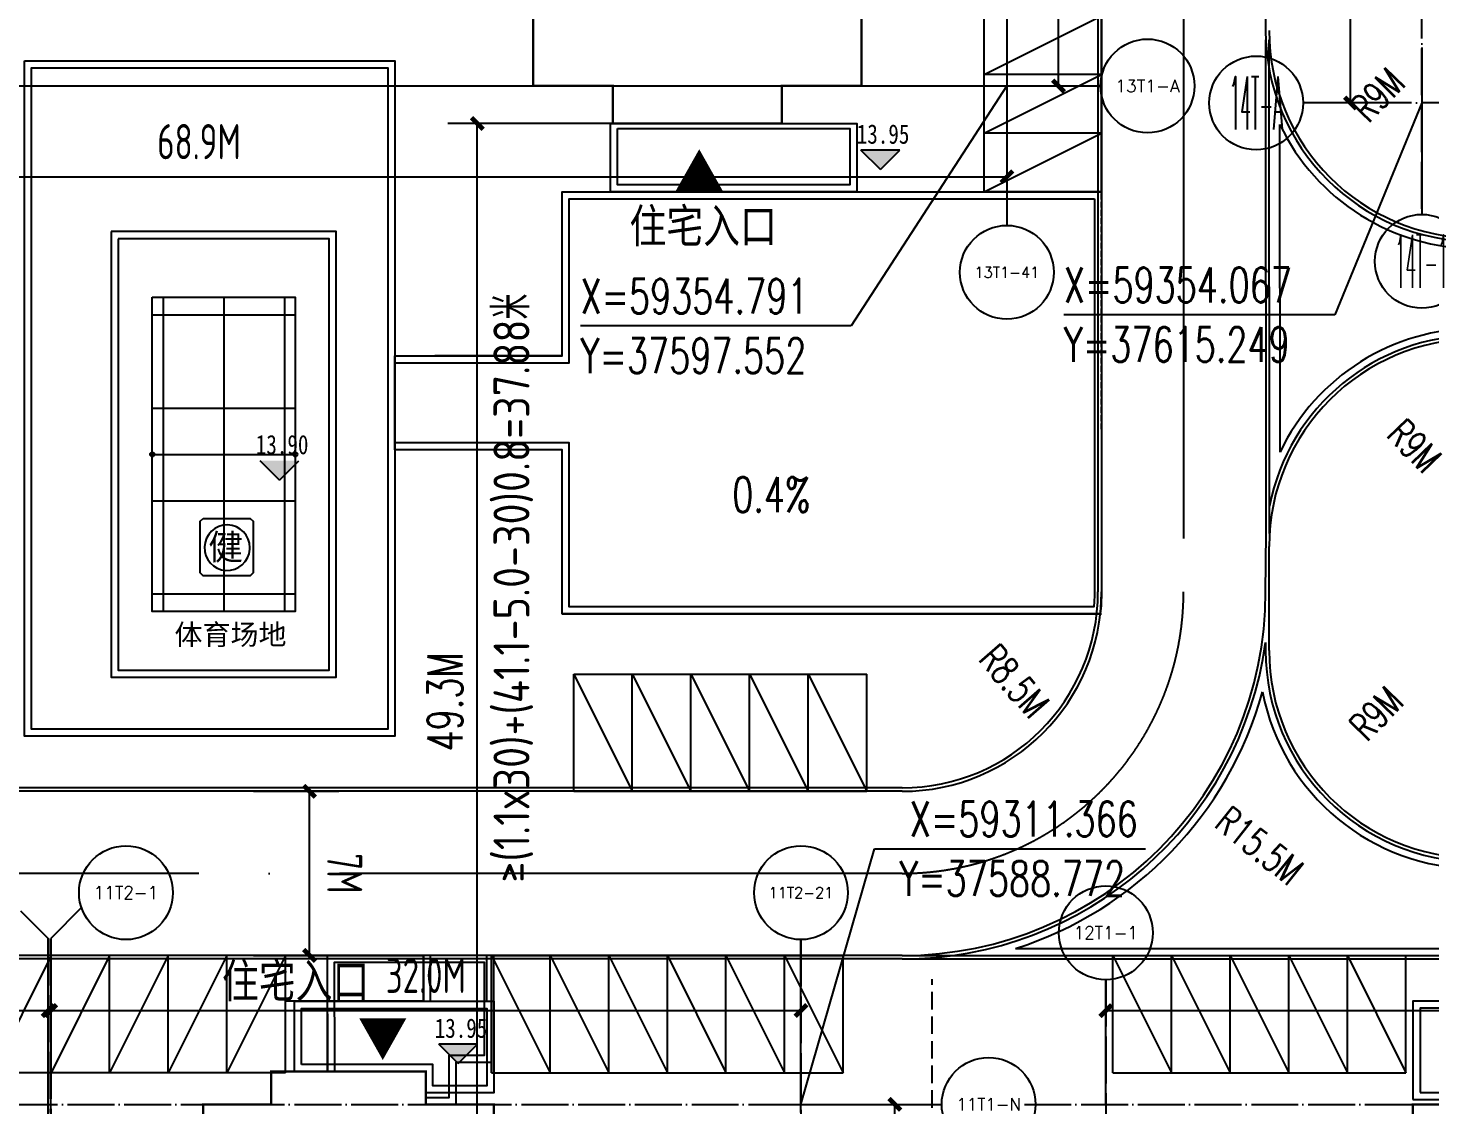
# Model space of a CAD drawing. Extents: x 37173252 to 74842692, y 59158332 to 118813339.
# Drawn here: x 37555806 to 37615597, y 59311342 to 59357261 of the extents above; entities that cross this region are included whole.
import ezdxf
from ezdxf.enums import TextEntityAlignment as Align

# ---------------------------------------------------------------- set-up
doc = ezdxf.new("R2010")
doc.units = 0
doc.header["$LTSCALE"] = 1000
doc.header["$MEASUREMENT"] = 0
for name, pattern in [('ACAD_ISO04W100', [30, 24, -3, 0, -3]), ('DASH', [0.35, 0.25, -0.1]), ('DOTE', [2.42, 2, -0.2, 0.02, -0.2])]:
    doc.linetypes.add(name, pattern=pattern)
for name, color, linetype in [('-1-500室外标高', 4, 'Continuous'), ('@YL', 2, 'Continuous'), ('@填充', 8, 'Continuous'), ('@运动', 2, 'Continuous'), ('AXIS_TEXT', 7, 'Continuous'), ('DIM_COOR', 3, 'Continuous'), ('DIM_SYMB', 3, 'Continuous'), ('DL_道路中线_支路网_', 4, 'ACAD_ISO04W100'), ('DL_道路红线_支路网_', 1, 'Continuous'), ('DOTE', 16, 'Continuous'), ('PUB_DIM', 3, 'Continuous'), ('PUB_TEXT', 7, 'Continuous'), ('RMJM - P1 - P - 120-1$0$文字说明', 7, 'Continuous'), ('SHAPE', 161, 'Continuous'), ('WALL', 4, 'Continuous'), ('YD_设施符号', 7, 'Continuous'), ('入口', 4, 'Continuous'), ('屋顶轮廓', 36, 'Continuous'), ('建筑间距退缩', 5, 'Continuous'), ('扑救面', 2, 'Continuous'), ('竖向标高', 1, 'Continuous'), ('车位', 40, 'Continuous')]:
    doc.layers.add(name, color=color, linetype=linetype)
doc.styles.add('_DIMFONT', font='gbenor.shx', dxfattribs={"bigfont": 'gbcbig.shx'})
doc.styles.add('_TCH_AXIS', font='COMPLEX', dxfattribs={"bigfont": 'GBCBIG'})
doc.styles.add('_TCH_DIM', font='SIMPLEX', dxfattribs={"bigfont": 'GBCBIG'})
doc.styles.add('_TCH_DIM_T3', font='SIMPLEX', dxfattribs={"width": 0.705882, "bigfont": 'GBCBIG'})
doc.styles.add('CHINESE', font='', dxfattribs={"width": 0.8})
doc.styles.add('COMPLEX', font='COMPLEX')
doc.styles.add('DIM_FONT', font='superos.shx', dxfattribs={"width": 0.8, "bigfont": 'haiwenzw.shx'})
doc.styles.add('DIMST', font='', dxfattribs={"width": 0.8})
doc.styles.add('GHTEXTHT', font='')
doc.styles.add('RMJM - P1 - P - 120-1$0$RMJM_TEXT', font='arial.ttf', dxfattribs={"height": 2.5})
doc.styles.get('CHINESE').set_extended_font_data('NSimSun')
doc.styles.get('DIMST').set_extended_font_data('SimSun')
doc.styles.get('GHTEXTHT').set_extended_font_data('SimSun')
doc.dimstyles.new('_TCH_ARCH&&500', dxfattribs={"dimtxt": 1487.5, "dimasz": 500, "dimexe": 1250, "dimexo": 1500, "dimgap": 631.25, "dimtad": 1, "dimdec": 0, "dimzin": 0, "dimdsep": 46, "dimtxsty": '_TCH_DIM_T3', "dimblk": 'ARCHTICK', "dimcen": 0.09, "dimclrt": 7, "dimazin": 2, "dimtfac": 1, "dimtdec": 0, "dimtix": 1, "dimtmove": 2, "dimatfit": 3, "dimfxl": 0, "dimtolj": 1, "dimtzin": 0, "dimarcsym": 0})
doc.dimstyles.new('DIMN500', dxfattribs={"dimscale": 5, "dimtxt": 300, "dimasz": 100, "dimexe": 250, "dimexo": 300, "dimgap": 150, "dimtad": 1, "dimdec": 0, "dimzin": 0, "dimdsep": 46, "dimtxsty": 'DIM_FONT', "dimblk": 'ARCHTICK', "dimcen": 0.09, "dimclrt": 7, "dimazin": 2, "dimtfac": 1, "dimtdec": 0, "dimtix": 1, "dimtmove": 2, "dimatfit": 3, "dimldrblk": 'ARCHTICK', "dimfxl": 0, "dimtolj": 1, "dimtzin": 0, "dimarcsym": 0})

# ---------------------------------------------------------------- blocks, each defined once
blk = doc.blocks.new('车位')
at = {"layer": '车位'}
for p, q in [((2126015, 462726), (2126015, 465226)), ((2131015, 465226), (2126015, 465226)), ((2131015, 462726), (2131015, 465226)), ((2131015, 462726), (2126015, 462726))]:
    blk.add_line(p, q, dxfattribs=at)
blk.add_lwpolyline([(2126015, 462726), (2131015, 465226)], dxfattribs=at)
blk = doc.blocks.new('_ArchTick')
at = {"color": 0, "linetype": 'ByBlock', "const_width": 0.4}
blk.add_lwpolyline([(-0.5, -0.5), (0.5, 0.5)], dxfattribs=at)
blk = doc.blocks.new('*D190')
at = {"layer": 'Defpoints', "color": 0}
for p in [(63447, -149142), (31446, -155523), (63447, -155523)]:
    blk.add_point(p, dxfattribs=at)
at = {"layer": 'PUB_DIM', "color": 0, "lineweight": -2}
for p, q in [((31446, -154023), (31446, -147892)), ((63447, -154023), (63447, -147892)), ((31446, -149142), (63447, -149142))]:
    blk.add_line(p, q, dxfattribs=at)
at = {"layer": 'PUB_DIM', "color": 0, "lineweight": -2, "xscale": 500, "yscale": 500, "zscale": 500, "rotation": 180}
blk.add_blockref('_ArchTick', (31446, -149142), dxfattribs=at)
at = {"layer": 'PUB_DIM', "color": 0, "lineweight": -2, "xscale": 500, "yscale": 500, "zscale": 500}
blk.add_blockref('_ArchTick', (63447, -149142), dxfattribs=at)
at = {"layer": 'PUB_DIM', "color": 7, "insert": (47447, -147642), "char_height": 1500, "attachment_point": 5, "style": 'DIM_FONT'}
blk.add_mtext('\\A1;32.0M', dxfattribs=at)
blk = doc.blocks.new('*D192')
at = {"layer": 'Defpoints', "color": 0}
for p in [(95556, -149141), (63556, -154989), (95556, -154989)]:
    blk.add_point(p, dxfattribs=at)
at = {"layer": 'PUB_DIM', "color": 0, "lineweight": -2}
for p, q in [((63556, -153489), (63556, -147891)), ((95556, -153489), (95556, -147891)), ((63556, -149141), (95556, -149141))]:
    blk.add_line(p, q, dxfattribs=at)
at = {"layer": 'PUB_DIM', "color": 0, "lineweight": -2, "xscale": 500, "yscale": 500, "zscale": 500, "rotation": 180}
blk.add_blockref('_ArchTick', (63556, -149141), dxfattribs=at)
at = {"layer": 'PUB_DIM', "color": 0, "lineweight": -2, "xscale": 500, "yscale": 500, "zscale": 500}
blk.add_blockref('_ArchTick', (95556, -149141), dxfattribs=at)
at = {"layer": 'PUB_DIM', "color": 7, "insert": (79556, -147641), "char_height": 1500, "attachment_point": 5, "style": 'DIM_FONT'}
blk.add_mtext('\\A1;32.0M', dxfattribs=at)
blk = doc.blocks.new('*D194')
at = {"layer": 'Defpoints', "color": 0}
for p in [(93210, -153142), (99556, -153142), (93210, -188463)]:
    blk.add_point(p, dxfattribs=at)
at = {"layer": 'PUB_DIM', "color": 0, "lineweight": -2}
for p, q in [((94710, -153142), (100806, -153142)), ((99556, -188463), (99556, -153142)), ((94710, -188463), (100806, -188463))]:
    blk.add_line(p, q, dxfattribs=at)
at = {"layer": 'PUB_DIM', "color": 0, "lineweight": -2, "xscale": 500, "yscale": 500, "zscale": 500}
for p, rotation in [((99556, -153142), 90), ((99556, -188463), 270)]:
    blk.add_blockref('_ArchTick', p, dxfattribs=dict(at, rotation=rotation))
at = {"layer": 'PUB_DIM', "color": 7, "insert": (98056, -170802), "char_height": 1500, "attachment_point": 5, "rotation": 90, "style": 'DIM_FONT'}
blk.add_mtext('\\A1;35.3M', dxfattribs=at)
blk = doc.blocks.new('*D195')
at = {"layer": 'Defpoints', "color": 0}
for p in [(195220, -152416), (163219, -157959), (195220, -157959)]:
    blk.add_point(p, dxfattribs=at)
at = {"layer": 'PUB_DIM', "color": 0, "lineweight": -2}
for p, q in [((163219, -156459), (163219, -151166)), ((195220, -156459), (195220, -151166)), ((163219, -152416), (195220, -152416))]:
    blk.add_line(p, q, dxfattribs=at)
at = {"layer": 'PUB_DIM', "color": 0, "lineweight": -2, "xscale": 500, "yscale": 500, "zscale": 500, "rotation": 180}
blk.add_blockref('_ArchTick', (163219, -152416), dxfattribs=at)
at = {"layer": 'PUB_DIM', "color": 0, "lineweight": -2, "xscale": 500, "yscale": 500, "zscale": 500}
blk.add_blockref('_ArchTick', (195220, -152416), dxfattribs=at)
at = {"layer": 'PUB_DIM', "color": 7, "insert": (179219, -150916), "char_height": 1500, "attachment_point": 5, "style": 'DIM_FONT'}
blk.add_mtext('\\A1;32.0M', dxfattribs=at)
blk = doc.blocks.new('*D232')
at = {"layer": 'Defpoints', "color": 0}
for p in [(299151, -190966), (368061, -190966), (368061, -198184)]:
    blk.add_point(p, dxfattribs=at)
at = {"layer": 'PUB_DIM', "color": 0, "lineweight": -2}
for p, q in [((299151, -192466), (299151, -199434)), ((368061, -192466), (368061, -199434)), ((299151, -198184), (368061, -198184))]:
    blk.add_line(p, q, dxfattribs=at)
at = {"layer": 'PUB_DIM', "color": 0, "lineweight": -2, "xscale": 500, "yscale": 500, "zscale": 500, "rotation": 180}
blk.add_blockref('_ArchTick', (299151, -198184), dxfattribs=at)
at = {"layer": 'PUB_DIM', "color": 0, "lineweight": -2, "xscale": 500, "yscale": 500, "zscale": 500}
blk.add_blockref('_ArchTick', (368061, -198184), dxfattribs=at)
at = {"layer": 'PUB_DIM', "color": 7, "insert": (333606, -196684), "char_height": 1500, "attachment_point": 5, "style": 'DIM_FONT'}
blk.add_mtext('\\A1;68.9M', dxfattribs=at)
blk = doc.blocks.new('*D234')
at = {"layer": 'Defpoints', "color": 0}
for p in [(364053, -167811), (370264, -167811), (364053, -194311)]:
    blk.add_point(p, dxfattribs=at)
at = {"layer": 'PUB_DIM', "color": 0, "lineweight": -2}
for p, q in [((365553, -167811), (371514, -167811)), ((370264, -194311), (370264, -167811)), ((365553, -194311), (371514, -194311))]:
    blk.add_line(p, q, dxfattribs=at)
at = {"layer": 'PUB_DIM', "color": 0, "lineweight": -2, "xscale": 500, "yscale": 500, "zscale": 500}
for p, rotation in [((370264, -167811), 90), ((370264, -194311), 270)]:
    blk.add_blockref('_ArchTick', p, dxfattribs=dict(at, rotation=rotation))
at = {"layer": 'PUB_DIM', "color": 7, "insert": (368764, -181061), "char_height": 1500, "attachment_point": 5, "rotation": 90, "style": 'DIM_FONT'}
blk.add_mtext('\\A1;26.5M', dxfattribs=at)
blk = doc.blocks.new('_AXISO')
blk.add_circle((0, 0), 0.5)
at = {"layer": 'AXIS_TEXT', "style": 'COMPLEX', "width": 1.041667}
blk.add_attdef('A', text='', height=0.56, dxfattribs=at).set_placement((-0.25, -0.28), (0.25, -0.28), align=Align.FIT)
blk = doc.blocks.new('*D201')
at = {"layer": 'Defpoints', "color": 0}
for p in [(408979, -161420), (411788, -161420), (411789, -188495)]:
    blk.add_point(p, dxfattribs=at)
at = {"layer": 'PUB_DIM', "color": 0, "lineweight": -2}
for p, q in [((410288, -161420), (407729, -161420)), ((408980, -188495), (408979, -161420)), ((410289, -188495), (407730, -188495))]:
    blk.add_line(p, q, dxfattribs=at)
at = {"layer": 'PUB_DIM', "color": 0, "lineweight": -2, "xscale": 500, "yscale": 500, "zscale": 500}
for p, rotation in [((408979, -161420), 90.00035244811122), ((408980, -188495), 270.0003524481112)]:
    blk.add_blockref('_ArchTick', p, dxfattribs=dict(at, rotation=rotation))
at = {"layer": 'PUB_DIM', "color": 7, "insert": (410480, -174957), "char_height": 1500, "attachment_point": 5, "rotation": 270.00035, "style": 'DIM_FONT'}
blk.add_mtext('\\A1;27.1M', dxfattribs=at)
blk = doc.blocks.new('D5D6lkx')
at = {"layer": 'SHAPE', "const_width": 100}
blk.add_lwpolyline([(362278, -127352), (362278, -131052), (358878, -131052), (358878, -132652), (351678, -132652), (351678, -131052), (348278, -131052), (348278, -127852)], dxfattribs=at)
blk = doc.blocks.new('D7D8lkx')
at = {"layer": 'SHAPE', "const_width": 100}
for points in [[(415823, -102809), (413723, -102809), (413722, -84436), (468077, -84436), (472928, -89493), (472928, -130973), (461132, -130973), (461132, -114712)], [(467138, -86637), (468077, -84436)], [(415823, -102609), (413923, -102609), (413922, -86636), (467138, -86637), (470728, -90378), (470728, -94911)], [(470728, -90378), (472928, -89493)], [(461332, -114712), (461332, -128773), (470732, -128773), (470732, -99511)], [(470732, -128773), (472928, -130969)]]:
    blk.add_lwpolyline(points, dxfattribs=at)
for points in [[(422930, -113111), (419522, -113111), (419522, -109911), (419522, -109411), (418322, -109411), (418322, -106411), (421222, -106411), (421222, -104011), (418822, -104011), (418822, -102811), (415823, -102809), (415822, -99511), (414222, -99511), (414222, -94911), (420422, -94911), (420422, -92911), (424422, -92911), (424422, -95611), (431022, -95611), (431022, -92561), (435722, -92561), (435722, -94561), (438722, -94561), (438722, -93061), (442722, -93061), (442722, -99161), (441122, -99161), (441122, -102011), (437347, -102011), (437347, -104011), (431622, -104011), (431622, -106411), (434522, -106411), (434522, -109211), (434522, -109411), (433322, -109411), (433322, -113111), (429922, -113111), (429922, -114711), (422922, -114711)], [(462624, -113111), (466032, -113111), (466032, -109911), (466032, -109411), (467232, -109411), (467232, -106411), (464332, -106411), (464332, -104011), (466732, -104011), (466732, -102811), (469732, -102809), (469732, -99511), (471332, -99511), (471332, -94911), (465132, -94911), (465132, -92911), (461132, -92911), (461132, -95611), (454532, -95611), (454532, -92561), (449832, -92561), (449832, -94561), (446832, -94561), (446832, -93061), (442832, -93061), (442832, -99161), (444432, -99161), (444432, -102011), (448207, -102011), (448207, -104011), (453932, -104011), (453932, -106411), (451032, -106411), (451032, -109211), (451032, -109411), (452232, -109411), (452232, -113111), (455632, -113111), (455632, -114711), (462632, -114711)], [(424222, -95611), (424222, -102361), (431222, -102361), (431222, -95611)], [(454332, -95611), (461332, -95611), (461332, -102361), (454332, -102361)]]:
    blk.add_lwpolyline(points, close=True, dxfattribs=at)
blk = doc.blocks.new('D1D2lkx')
at = {"layer": 'SHAPE', "const_width": 100}
blk.add_lwpolyline([(69584, -84040), (69584, -80746), (72484, -80740), (72484, -79340), (79084, -79340), (79084, -80740), (81984, -80740), (81984, -84040)], dxfattribs=at)
blk = doc.blocks.new('D3D4lkx')
at = {"layer": 'SHAPE', "const_width": 100}
blk.add_lwpolyline([(180789, -81227), (177889, -81227), (177889, -84527)], dxfattribs=at)
blk = doc.blocks.new('ymq')
at = {"layer": '@运动', "color": 1}
blk.add_lwpolyline([(0, 13400), (6100, 13400)], dxfattribs=at)
blk.add_lwpolyline([(0, 13400), (6100, 13400), (6100, 0), (0, 0)], close=True, dxfattribs=at)
at = {"layer": '@运动', "color": 8}
for points in [[(460, 13400), (460, 0)], [(3050, 13400), (3050, 0)], [(5640, 13400), (5640, 0)], [(0, 12650), (6026, 12650), (6100, 12650)], [(0, 8680), (6010, 8680), (6100, 8680)], [(0, 6700), (5999, 6700), (6100, 6700)], [(0, 4720), (5975, 4720), (6100, 4720)], [(0, 750), (5930, 750), (6100, 750)]]:
    blk.add_lwpolyline(points, dxfattribs=at)
for centre in [(0, 6700), (6100, 6700)]:
    blk.add_circle(centre, 90, dxfattribs=at)
blk = doc.blocks.new('*D154')
at = {"layer": 'Defpoints', "color": 0}
for p in [(37563922, 59324716), (37567813, 59324716), (37563922, 59317716)]:
    blk.add_point(p, dxfattribs=at)
at = {"layer": 'PUB_DIM', "color": 0, "lineweight": -2}
for p, q in [((37565422, 59324716), (37569063, 59324716)), ((37567814, 59317716), (37567813, 59324716)), ((37565422, 59317716), (37569064, 59317716))]:
    blk.add_line(p, q, dxfattribs=at)
at = {"layer": 'PUB_DIM', "color": 0, "lineweight": -2, "xscale": 500, "yscale": 500, "zscale": 500}
for p, rotation in [((37567813, 59324716), 90.00087430438565), ((37567814, 59317716), 270.0008743043857)]:
    blk.add_blockref('_ArchTick', p, dxfattribs=dict(at, rotation=rotation))
at = {"layer": 'PUB_DIM', "color": 7, "insert": (37569313, 59321216), "char_height": 1500, "attachment_point": 5, "rotation": 270.00087, "style": 'DIM_FONT'}
blk.add_mtext('\\A1;7M', dxfattribs=at)
blk = doc.blocks.new('*D262')
at = {"layer": 'Defpoints', "color": 0}
for p in [(37574965, 59353191), (37582372, 59353191), (37582372, 59303868)]:
    blk.add_point(p, dxfattribs=at)
at = {"layer": 'PUB_DIM', "color": 0, "lineweight": -2}
for p, q in [((37580872, 59353191), (37573715, 59353191)), ((37574965, 59303868), (37574965, 59353191)), ((37580872, 59303868), (37573715, 59303868))]:
    blk.add_line(p, q, dxfattribs=at)
at = {"layer": 'PUB_DIM', "color": 0, "lineweight": -2, "xscale": 500, "yscale": 500, "zscale": 500}
for p, rotation in [((37574965, 59353191), 90), ((37574965, 59303868), 270)]:
    blk.add_blockref('_ArchTick', p, dxfattribs=dict(at, rotation=rotation))
at = {"layer": 'PUB_DIM', "color": 7, "insert": (37573590, 59328529), "char_height": 1487.5, "attachment_point": 5, "rotation": 90, "style": '_TCH_DIM_T3'}
blk.add_mtext('\\A1;49.3M', dxfattribs=at)
blk = doc.blocks.new('D1D2dwzx')
at = {"layer": 'DOTE', "linetype": 'DOTE'}
for p, q in [((63446.4, -146067.7), (63446.4, -193599.9)), ((63556.8, -146067.4), (63556.5, -193599.9)), ((95556.5, -146114.9), (95556.5, -193599.9)), ((27973.7, -153142.4), (101558.5, -153142.4))]:
    blk.add_line(p, q, dxfattribs=at)
at = {"layer": 'PUB_DIM'}
for p, q in [((62262.1, -144883.4), (63447.1, -146068.4)), ((64870.7, -144753.5), (63556.8, -146067.4)), ((63447.1, -150068.4), (63447.1, -146068.4)), ((63556.8, -150067.4), (63556.8, -146067.4)), ((95556.5, -148514.9), (95556.5, -146114.9)), ((99158.5, -153142.4), (101558.5, -153142.4))]:
    blk.add_line(p, q, dxfattribs=at)
for centre in [(66765.9, -144114.9), (95556.5, -144114.9), (103558.5, -153142.4)]:
    blk.add_circle(centre, 2000, dxfattribs=at)
at = {"layer": 'AXIS_TEXT', "style": '_TCH_AXIS'}
for s, height, p, p2 in [('11T2-1', 554.2, (65393.6, -144392), (68138.3, -144392)), ('11T2-21', 467.54, (94176.1, -144348.7), (96936.8, -144348.7)), ('11T1-N', 529.71, (102183.8, -153407.2), (104933.2, -153407.2))]:
    blk.add_text(s, height=height, dxfattribs=at).set_placement(p, p2, align=Align.FIT)
at = {"layer": 'PUB_DIM'}
for p1, p2, distance, text, picture, middle in [((31446.4, -155522.7), (63446.7, -155522.7), 6380.3, '32.0M', '*D190', (47446.6, -147642.4)), ((63556.5, -154988.8), (95556.1, -154988.8), 5847.4, '32.0M', '*D192', (79556.3, -147641.4)), ((93210.4, -188462.5), (93210.4, -153142.4), -6346.1, '35.3M', '*D194', (98056.5, -170802.5))]:
    dim = blk.add_aligned_dim(p1=p1, p2=p2, distance=distance, text=text, dimstyle='DIMN500', dxfattribs=at)
    dim.commit()
    dim.dimension.update_dxf_attribs({"geometry": picture, "text_midpoint": middle})
blk = doc.blocks.new('D3D4dwzx')
at = {"layer": 'DOTE', "linetype": 'DOTE'}
for p, q in [((163219.3, -151100.9), (163219.3, -196873.1)), ((159746.6, -156415.6), (232629.3, -156415.6))]:
    blk.add_line(p, q, dxfattribs=at)
at = {"layer": 'PUB_DIM'}
blk.add_line((163219.3, -153500.9), (163219.3, -151100.9), dxfattribs=at)
blk.add_circle((163219.3, -149100.9), 2000, dxfattribs=at)
at = {"layer": 'AXIS_TEXT', "style": '_TCH_AXIS'}
blk.add_text('12T1-1', height=554.2, dxfattribs=at).set_placement((161847, -149378), (164591.6, -149378), align=Align.FIT)
at = {"layer": 'PUB_DIM'}
dim = blk.add_aligned_dim(p1=(163219.3, -157959.3), p2=(195219.6, -157959.3), distance=5543.7, text='32.0M', dimstyle='DIMN500', dxfattribs=at)
dim.commit()
dim.dimension.update_dxf_attribs({"geometry": '*D195', "text_midpoint": (179219.5, -150915.6)})
blk = doc.blocks.new('D5D6dwzx')
at = {"layer": 'DOTE', "linetype": 'DOTE', "ltscale": 1000}
for p, q in [((368061.1, -164867.8), (368061.1, -197855.9)), ((297553.3, -194311.2), (369659, -194311.2))]:
    blk.add_line(p, q, dxfattribs=at)
at = {"layer": 'PUB_DIM'}
for p, q in [((369659, -194311.2), (372059, -194311.2)), ((368061.1, -197855.9), (368061.1, -200255.9))]:
    blk.add_line(p, q, dxfattribs=at)
for centre in [(374059, -194311.2), (368061.1, -202255.9)]:
    blk.add_circle(centre, 2000, dxfattribs=at)
at = {"layer": 'AXIS_TEXT', "style": '_TCH_AXIS'}
for s, height, p, p2 in [('13T1-A', 516.01, (372683, -194569.2), (375435, -194569.2)), ('13T1-41', 467.54, (366680.8, -202489.6), (369441.5, -202489.6))]:
    blk.add_text(s, height=height, dxfattribs=at).set_placement(p, p2, align=Align.FIT)
at = {"layer": 'PUB_DIM'}
for p1, p2, distance, text, picture, middle in [((364053.1, -194311.2), (364053.1, -167811.2), -6211.1, '26.5M', '*D234', (368764.2, -181061.2)), ((299151.2, -190966.5), (368061.1, -190966.5), -7217.3, '68.9M', '*D232', (333606.1, -196683.8))]:
    dim = blk.add_aligned_dim(p1=p1, p2=p2, distance=distance, text=text, dimstyle='DIMN500', dxfattribs=at)
    dim.commit()
    dim.dimension.update_dxf_attribs({"geometry": picture, "text_midpoint": middle})
blk = doc.blocks.new('D7D8dwzx')
at = {"layer": 'DOTE', "linetype": 'DOTE'}
for p, q in [((412021.5, -193009.6), (412021.5, -157500.6)), ((443036.5, -188494.8), (409677.7, -188494.8))]:
    blk.add_line(p, q, dxfattribs=at)
at = {"layer": 'PUB_DIM'}
for p, q in [((412021.5, -186127.1), (412021.5, -193246)), ((410956.7, -188494.8), (406956.7, -188494.8))]:
    blk.add_line(p, q, dxfattribs=at)
ref = blk.add_blockref('_AXISO', (404956.7, -188494.8), dxfattribs=dict(at, xscale=4000, yscale=4000, zscale=4000))
ref.add_attrib('A', '14T-A', dxfattribs={"layer": 'AXIS_TEXT', "height": 2262.74, "style": '_TCH_AXIS', "width": 0.212121}).set_placement((403825.3, -189626.1), (406088, -189626.1), align=Align.FIT)
ref = blk.add_blockref('_AXISO', (412021.5, -195246), dxfattribs=dict(at, xscale=4000, yscale=4000, zscale=4000))
ref.add_attrib('A', '14T-1', dxfattribs={"layer": 'AXIS_TEXT', "height": 2262.74, "style": '_TCH_AXIS', "width": 0.233333}).set_placement((410890.2, -196377.4), (413152.9, -196377.4), align=Align.FIT)
dim = blk.add_aligned_dim(p1=(411788.5, -188494.8), p2=(411788.4, -161419.9), distance=2808.9, text='27.1M', dimstyle='DIMN500', dxfattribs=at)
dim.commit()
dim.dimension.update_dxf_attribs({"geometry": '*D201', "text_midpoint": (410479.6, -174957.4)})

msp = doc.modelspace()

# ---------------------------------------------------------------- hatches: boundary and pattern name
at = {"layer": '-1-500室外标高'}
for points in [[(37592156.01, 59351228.84), (37592981.01, 59352053.84), (37591331.01, 59352053.84)], [(37566526.28, 59337986.6), (37567351.28, 59338811.6), (37565701.28, 59338811.6)], [(37574155.04, 59313103.94), (37574980.04, 59313928.94), (37573330.04, 59313928.94)]]:
    msp.add_hatch(color=113, dxfattribs=at).paths.add_polyline_path(points)

# ---------------------------------------------------------------- linework, layer by layer
at = {"layer": '-1-500室外标高', "color": 113}
for p, q in [((37592156.01, 59351228.84), (37591331.01, 59352053.84)), ((37592981.01, 59352053.84), (37591331.01, 59352053.84)), ((37592156.01, 59351228.84), (37592981.01, 59352053.84)), ((37566526.28, 59337986.6), (37565701.28, 59338811.6)), ((37566526.28, 59337986.6), (37567351.28, 59338811.6)), ((37574155.04, 59313103.94), (37573330.04, 59313928.94)), ((37574980.04, 59313928.94), (37573330.04, 59313928.94)), ((37574155.04, 59313103.94), (37574980.04, 59313928.94))]:
    msp.add_line(p, q, dxfattribs=at)
at = {"layer": '@YL', "color": 8}
msp.add_line((37597920.74, 59318015.99, 0), (37640266.36, 59318015.99, 0), dxfattribs=at)
at = {"layer": '@YL'}
msp.add_line((37593087.27, 59317715.99), (37640266.36, 59317715.99, 0), dxfattribs=at)
at = {"layer": '@YL', "color": 8, "elevation": 0}
msp.add_lwpolyline([(37555656.42, 59355865.99), (37571456.42, 59355865.99), (37571456.42, 59327065.99), (37555656.42, 59327065.99)], close=True, dxfattribs=at)
at = {"layer": '@YL', "elevation": 0}
for points in [[(37555956.42, 59327365.99), (37555956.42, 59355565.99), (37571156.42, 59355565.99), (37571156.42, 59327365.99)], [(37555956.42, 59355565.99), (37571156.42, 59355565.99), (37571156.42, 59327365.99), (37555956.42, 59327365.99)]]:
    msp.add_lwpolyline(points, close=True, dxfattribs=at)
at = {"layer": '@YL'}
for points in [[(37580652.46, 59353190.53), (37591152.27, 59353190.53), (37591152.27, 59350278.97), (37580652.46, 59350278.97)], [(37566787.05, 59317716.02), (37572671.97, 59317716.02), (37572671.97, 59315760.93), (37566787.05, 59315760.93)]]:
    msp.add_lwpolyline(points, close=True, dxfattribs=at)
at = {"layer": '@YL', "color": 8}
for points in [[(37580952.46, 59352978.97), (37590852.27, 59352978.97), (37590852.27, 59350578.97), (37580952.46, 59350578.97)], [(37559352.46, 59348579.14), (37559352.46, 59329579.14), (37568952.46, 59329579.14), (37568952.46, 59348579.14)], [(37567472.09, 59313060.93), (37567472.09, 59315460.93), (37575371.97, 59315460.93), (37575371.97, 59312160.93), (37573072.09, 59312160.93), (37573072.09, 59313060.93)], [(37615172.54, 59311868.68), (37617472.43, 59311868.68), (37617472.43, 59313068.13), (37624072.43, 59313068.13), (37624072.43, 59315468.13), (37615172.54, 59315468.13)]]:
    msp.add_lwpolyline(points, close=True, dxfattribs=at)
for points, elevation in [([(37609202.66, 59339179.03), (37609197.25, 59353143.38)], 0), ([(37608737.27, 59330715.99), (37608737.27, 59335155.56)], 0.07), ([(37571456.42, 59328215.99), (37571456.42, 59327065.99)], 0)]:
    msp.add_lwpolyline(points, dxfattribs=dict(at, elevation=elevation))
at = {"layer": '@YL'}
msp.add_lwpolyline([(37601587.27, 59350278.83), (37601587.27, 59333215.99, -0.02762655), (37601535.45, 59332278.83), (37578587.17, 59332279), (37578587.22, 59339280.37), (37571456.42, 59339280.37), (37571456.42, 59343280.33), (37578587.25, 59343280.28), (37578587.41, 59350279.14), (37601587.27, 59350278.83)], format="xyb", dxfattribs=at)
at = {"layer": '@YL', "color": 8}
msp.add_lwpolyline([(37601287.27, 59349978.83), (37601287.27, 59333215.99, -0.01944743), (37601262.47, 59332578.83), (37578887.17, 59332579), (37578887.22, 59339580.37), (37571456.42, 59339580.37), (37571456.42, 59342980.32), (37578887.24, 59342980.28), (37578887.4, 59349979.14)], format="xyb", close=True, dxfattribs=at)
at = {"layer": '@YL'}
for points in [[(37559652.46, 59348279.14), (37559652.46, 59329879.14), (37568652.46, 59329879.14), (37568652.46, 59348279.14), (37559652.46, 59348279.14)], [(37578587.25, 59343280.33), (37573156.42, 59343280.33)], [(37578587.21, 59339280.37), (37573156.42, 59339280.33)], [(37568567.46, 59317715.99), (37568571.11, 59312767.72)], [(37568572.14, 59312767.72), (37568572.14, 59317715.99)], [(37574072.09, 59311367.72), (37574072.14, 59313167.18), (37575572.14, 59313167.23), (37575572.14, 59317715.99), (37568572.14, 59317715.99)], [(37572671.97, 59315760.93), (37572671.97, 59317715.99)], [(37575572.14, 59313167.09), (37575572.14, 59317715.99)], [(37575671.97, 59315760.93), (37575671.97, 59317715.99)], [(37567172.09, 59312760.93), (37567172.09, 59315760.93), (37575671.97, 59315760.93), (37575671.97, 59311860.93), (37572772.09, 59311860.93), (37572772.09, 59312760.93), (37567172.09, 59312760.93)], [(37575671.97, 59312760.93), (37575671.97, 59315760.93)], [(37614872.54, 59311568.68), (37617772.43, 59311568.68), (37617772.43, 59312768.13), (37624372.43, 59312768.13), (37624372.43, 59315768.13), (37614872.54, 59315768.13), (37614872.54, 59311568.68)]]:
    msp.add_lwpolyline(points, dxfattribs=at)
at = {"layer": '@YL', "color": 8}
for points in [[(37572971.97, 59315760.93), (37572971.97, 59317715.99)], [(37575371.97, 59315760.93), (37575371.97, 59317715.99)]]:
    msp.add_lwpolyline(points, dxfattribs=at)
at = {"layer": '@YL'}
for centre, start, end in [((37617587.27, 59357155.56, 0), 180, 270), ((37617587.27, 59335155.56, 0), 90, 168.9690879), ((37617587.27, 59330715.99, 0.07), 180, 270)]:
    msp.add_arc(centre, 9000, start, end, dxfattribs=at)
at = {"layer": '@YL', "color": 8}
for centre, radius, start, end in [((37617587.27, 59357155.56, 0), 9300, 205.5575286, 270), ((37617587.27, 59335155.56, 0), 9300, 90, 154.3653171), ((37617587.27, 59335155.56, 0), 8850, 90, 180), ((37617587.27, 59330715.99, 0.07), 8850, 180, 270), ((37617587.27, 59330715.99, 0.07), 9300, 190.9426033, 270)]:
    msp.add_arc(centre, radius, start, end, dxfattribs=at)
at = {"layer": '@填充'}
msp.add_lwpolyline([(37572771.75, 59311666.93), (37573772.09, 59311666.93), (37573772.15, 59313467.17), (37575272.14, 59313467.22), (37575272.14, 59317415.99), (37568867.69, 59317415.99), (37568871.11, 59312767.72)], dxfattribs=at)
at = {"layer": 'DIM_COOR', "color": 3}
for p, q in [((37597552.49, 59354790.52), (37590918.78, 59344558.9)), ((37615248.85, 59354066.89), (37611535.99, 59345035.38)), ((37611535.99, 59345035.38), (37599985.99, 59345035.38)), ((37590918.78, 59344558.9), (37579368.78, 59344558.9)), ((37588772.23, 59311365.91), (37591913.94, 59322264.74)), ((37591913.94, 59322264.74), (37603463.94, 59322264.74))]:
    msp.add_line(p, q, dxfattribs=at)
at = {"layer": 'DIM_SYMB'}
msp.add_lwpolyline([(37589765.92, 59337368.7, 0, 0, 0), (37593766.91, 59337368.7, 400, 0, 0), (37595266.91, 59337368.7, 0, 0, 0)], format="xyseb", dxfattribs=at)
at = {"layer": 'DL_道路中线_支路网_', "color": 8}
for p, q in [((37605071.71, 59449494.88), (37605087.27, 59333215.99, 0)), ((37593087.27, 59321215.99, 0), (37534757.05, 59321215.99, 0))]:
    msp.add_line(p, q, dxfattribs=at)
msp.add_arc((37593087.27, 59333215.99, 0), 12000, 270, 0, dxfattribs=at)
at = {"layer": 'DL_道路红线_支路网_', "color": 8}
for p, q in [((37601437.27, 59389803.77), (37601437.27, 59333215.99, 0)), ((37593087.27, 59324865.99), (37534757.05, 59324865.99, 0)), ((37593087.27, 59317565.99), (37463681.44, 59317565.99)), ((37593087.27, 59317565.99), (37640266.36, 59317565.99, 0))]:
    msp.add_line(p, q, dxfattribs=at)
at = {"layer": 'DL_道路红线_支路网_', "color": 4}
for p, q in [((37601587.27, 59389803.77), (37601587.27, 59333215.99, 0)), ((37608587.27, 59389803.77, 0), (37608587.27, 59357155.56, 0)), ((37608587.27, 59331054.39, 0), (37608587.27, 59330715.99, 0)), ((37593087.27, 59324715.99), (37534757.05, 59324715.99, 0)), ((37593087.27, 59324715.99), (37534757.05, 59324715.99, 0)), ((37593087.27, 59317715.99), (37463681.44, 59317715.99)), ((37592365.76, 59317715.99), (37513757.05, 59317715.99))]:
    msp.add_line(p, q, dxfattribs=at)
at = {"layer": 'DL_道路红线_支路网_', "color": 4, "elevation": 0}
msp.add_lwpolyline([(37608604, 59335704.19), (37608595.84, 59356762.69)], dxfattribs=at)
at = {"layer": 'DL_道路红线_支路网_', "color": 8, "elevation": 0}
msp.add_lwpolyline([(37608754, 59335704.25), (37608745.84, 59356762.75)], dxfattribs=at)
at = {"layer": 'DL_道路红线_支路网_', "color": 8}
for centre, radius, start, end in [((37617587.27, 59357155.56, 0), 8850, 180, 270), ((37593087.27, 59333215.99, 0), 8350, 270, 0), ((37593087.27, 59333215.99, 0), 15650, 270, 352.0608578), ((37593087.27, 59333215.99, 0), 15950, 287.640243, 344.4890942)]:
    msp.add_arc(centre, radius, start, end, dxfattribs=at)
at = {"layer": 'DL_道路红线_支路网_', "color": 4}
for radius in [8500, 15500]:
    msp.add_arc((37593087.27, 59333215.99, 0), radius, 270, 0, dxfattribs=at)
at = {"layer": 'PUB_DIM'}
for points in [[(37615205.84, 59354728.87, 0, 0, 0), (37611843.83, 59351302.95, 264, 0, 0), (37611283.5, 59350731.97, 0, 0, 0)], [(37615205.84, 59337593.54, 0, 0, 0), (37611843.83, 59341019.46, 264, 0, 0), (37611283.5, 59341590.45, 0, 0, 0)], [(37595648.76, 59330284.71, 0, 0, 0), (37598144.19, 59327409.3, 264, 0, 0), (37598668.54, 59326805.1, 0, 0, 0)], [(37615145.65, 59328348.93, 0, 0, 0), (37611783.64, 59324923.01, 264, 0, 0), (37611223.3, 59324352.02, 0, 0, 0)], [(37609542.19, 59320008.21, 0, 0, 0), (37605798.89, 59323012.82, 264, 0, 0), (37605175.01, 59323513.59, 0, 0, 0)]]:
    msp.add_lwpolyline(points, format="xyseb", dxfattribs=at)
at = {"layer": 'WALL', "elevation": 0}
msp.add_lwpolyline([(37608587.27, 59333215.99), (37608604, 59335704.19)], dxfattribs=at)
at = {"layer": 'YD_设施符号'}
msp.add_lwpolyline([(37563276.27, 59336354.86), (37565275.54, 59336355.11), (37565400.92, 59336229.76), (37565401.19, 59334026.74), (37565275.84, 59333901.36), (37563276.57, 59333901.11), (37563151.19, 59334026.46), (37563150.92, 59336229.48)], close=True, dxfattribs=at)
msp.add_lwpolyline([(37565269.53, 59335099.17, 60.13590775), (37565267.13, 59335034.7)], format="xyb", close=True, dxfattribs=at)
at = {"layer": '入口'}
for points in [[(37584432.35, 59352094.2, 0, 2000, 0), (37584432.35, 59350322.91, 2000, 2000, 0)], [(37570935.4, 59313257.87, 0, 2000, 0), (37570935.4, 59315029.17, 2000, 2000, 0)]]:
    msp.add_lwpolyline(points, format="xyseb", dxfattribs=at)
at = {"layer": '扑救面', "color": 8, "linetype": 'DASH', "elevation": 0.02}
msp.add_lwpolyline([(37601587.27, 59340155.56), (37601590.32, 59381128.66)], dxfattribs=at)
at = {"layer": '扑救面'}
for points in [[(37578587.41, 59350279.14), (37601587.27, 59350278.83)], [(37578587.17, 59332279.14), (37601585.54, 59332278.83)]]:
    msp.add_lwpolyline(points, dxfattribs=at)
at = {"layer": '扑救面', "color": 8, "linetype": 'DASH', "ltscale": 3}
msp.add_lwpolyline([(37594365.74, 59291268.08), (37594365.74, 59316703.84)], dxfattribs=at)

# ---------------------------------------------------------------- block references
for name, p in [('D5D6dwzx', (37229491.43, 59549101.68)), ('D7D8dwzx', (37203227.31, 59542561.65)), ('D3D4dwzx', (37438553.23, 59467782.57)), ('D1D2dwzx', (37493215.74, 59464508.29))]:
    msp.add_blockref(name, p)
at = {"layer": '@YL'}
msp.add_blockref('ymq', (37561102.46, 59332379.14), dxfattribs=at)
at = {"layer": '屋顶轮廓'}
for name, p in [('D5D6lkx', (37229074.57, 59485842.93)), ('D7D8lkx', (37201026.73, 59467178.28)), ('D3D4lkx', (37436983.29, 59392594.75)), ('D1D2lkx', (37493687.71, 59392107.67))]:
    msp.add_blockref(name, p, dxfattribs=at)
at = {"layer": '车位'}
for p, rotation in [((35470526.69, 58892763.83), 359.9943960965815), ((35470526.69, 58890263.95), 359.9943960965815), ((35470526.65, 58887763.95, 0), 359.9943960965815), ((37116100.99, 61455676.91), 270.006738998017), ((37118601.14, 61455676.91), 270.006738998017), ((37121378.88, 61455737.53), 269.9992713942784), ((37123878.88, 61455737.5), 269.9992713942784), ((37126378.86, 61455737.51), 269.9992713942784), ((37112851.42, 61443732.5), 269.9998554775494), ((37115351.42, 61443732.49), 269.9998554775494), ((37117851.42, 61443732.48), 269.9998554775494), ((37120351.42, 61443732.48), 269.9998554775494), ((37122851.42, 61443732.47), 269.9998554775494), ((37125351.42, 61443732.47), 269.9998554775494), ((37139353.89, 61443732.49), 269.9998554775494), ((37141853.89, 61443732.48), 269.9998554775494), ((37144353.89, 61443732.48), 269.9998554775494), ((37146853.89, 61443732.46), 269.9998554775494), ((37149353.89, 61443732.44), 269.9998554775494)]:
    msp.add_blockref('车位', p, dxfattribs=dict(at, rotation=rotation))
at = {"layer": '车位', "xscale": -1, "rotation": 90.00087430423437}
for p in [(38019480.73, 61443738.45), (38021980.72, 61443738.45), (38024480.7, 61443738.45), (38026980.7, 61443738.45), (38029480.7, 61443738.45)]:
    msp.add_blockref('车位', p, dxfattribs=at)

# ---------------------------------------------------------------- texts
at = {"layer": '-1-500室外标高', "color": 113, "style": 'DIMST', "width": 0.8}
for s, p in [('13.95', (37591150.3, 59352328.84)), ('13.90', (37565520.57, 59339086.6)), ('13.95', (37573149.33, 59314203.94))]:
    msp.add_text(s, height=825, dxfattribs=at).set_placement(p)
at = {"layer": 'PUB_DIM', "color": 7, "style": '_TCH_DIM', "width": 0.705882}
for s, rotation, p in [('R9M', 45.5394052, (37612968.29, 59353169.78)), ('R9M', 314.4605948, (37613689.16, 59339860.06)), ('R8.5M', 310.9530675, (37596292.33, 59330313.61)), ('R9M', 45.5394052, (37612908.09, 59326789.83)), ('R15.5M', 321.2472326, (37606333.36, 59323231.38))]:
    msp.add_text(s, height=1190, rotation=rotation, dxfattribs=at).set_placement(p)
at = {"layer": 'PUB_TEXT', "style": '_TCH_DIM', "width": 0.705882}
for s, p in [('X=59354.067', (37599985.99, 59345560.38)), ('X=59354.791', (37579368.78, 59345083.9)), ('Y=37615.249', (37599985.99, 59343022.88)), ('Y=37597.552', (37579368.78, 59342546.4)), ('0.4%', (37585840.92, 59336624.95)), ('X=59311.366', (37593413.94, 59322789.74)), ('Y=37588.772', (37592963.94, 59320252.24))]:
    msp.add_text(s, height=1487.5, dxfattribs=at).set_placement(p)
at = {"layer": 'RMJM - P1 - P - 120-1$0$文字说明', "insert": (37566829.11, 59331838.79), "char_height": 875, "width": 5655.9216, "attachment_point": 3, "style": 'RMJM - P1 - P - 120-1$0$RMJM_TEXT'}
msp.add_mtext('{\\fSimSun|b0|i0|c134|p2;体育场地}', dxfattribs=at)
at = {"layer": 'YD_设施符号', "style": 'GHTEXTHT'}
msp.add_text('健', height=1087.5, rotation=0.0070296, dxfattribs=at).set_placement((37563494.56, 59334587.79))
at = {"layer": '建筑间距退缩', "color": 7, "linetype": 'ByBlock', "ltscale": 10, "insert": (37576500.47, 59333384.23), "char_height": 1536, "attachment_point": 5, "rotation": 90, "style": '_DIMFONT'}
msp.add_mtext('\\A1;≥(1.1x30)+(41.1-5.0-30)0.8=37.88米', dxfattribs=at)
at = {"layer": '竖向标高', "color": 1, "char_height": 1440, "width": 45885.9098, "attachment_point": 3, "style": 'CHINESE'}
for insert in [(37587742.21, 59349546.98), (37570362.85, 59317358.83)]:
    msp.add_mtext('{\\fSimSun|b0|i0|c134|p2;住宅入口}', dxfattribs=dict(at, insert=insert))

# ---------------------------------------------------------------- dimensions: what is measured, and where the dimension line sits
at = {"layer": 'PUB_DIM'}
for p1, p2, distance, text, dimstyle, picture, middle in [((37582371.76, 59303867.72), (37582371.76, 59353190.53), 7406.68, '49.3M', '_TCH_ARCH&&500', '*D262', (37573590.08, 59328529.12)), ((37563922.26, 59317716.02), (37563922.16, 59324715.99), -3891.29, '7M', 'DIMN500', '*D154', (37569313.5, 59321216.08))]:
    dim = msp.add_aligned_dim(p1=p1, p2=p2, distance=distance, text=text, dimstyle=dimstyle, dxfattribs=at)
    dim.commit()
    dim.dimension.update_dxf_attribs({"geometry": picture, "text_midpoint": middle})

doc.saveas('drawing.dxf')
